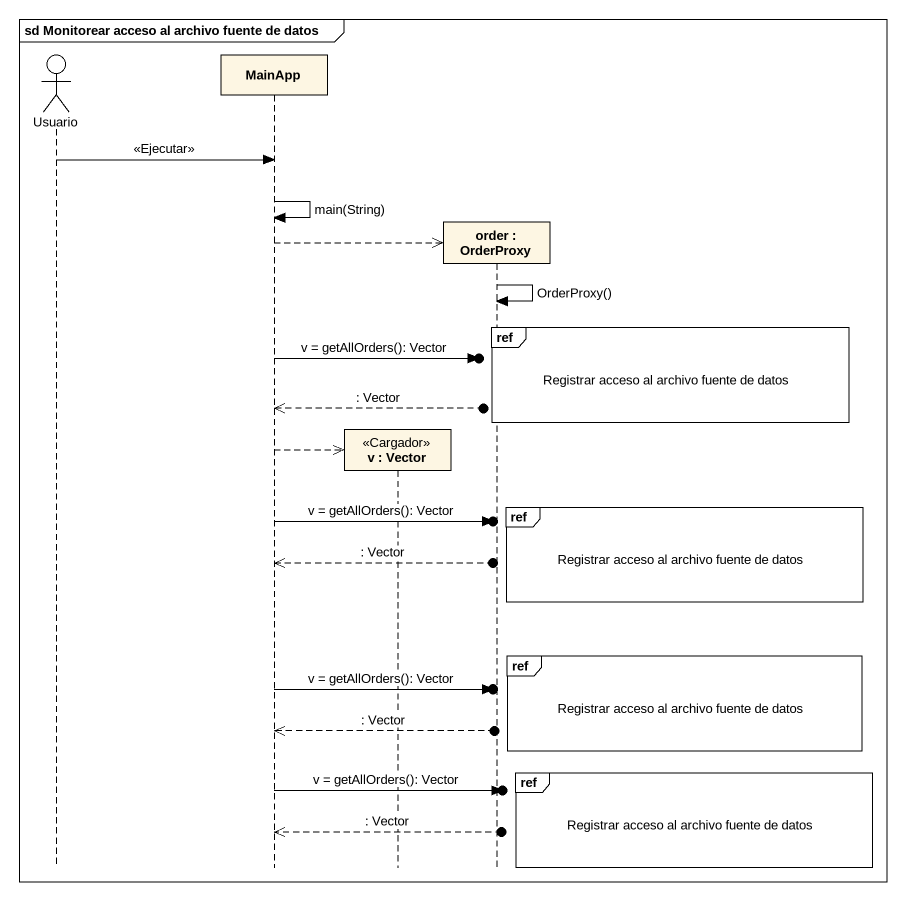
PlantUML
@startuml
mainframe sd Monitorear acceso al archivo fuente de datos
hide footbox
actor Usuario
participant MainApp
participant "v : Vector" as v <<Cargador>>
participant "order : OrderProxy" as order

Usuario -> MainApp : <<Ejecutar>>
MainApp -> MainApp : main(String)
MainApp -->> order **
order -> order : OrderProxy()
ref over order : Registrar acceso al archivo fuente de datos
MainApp ->o] : v = getAllOrders(): Vector
MainApp <<--o] : : Vector
MainApp -->> v **
ref over order : Registrar acceso al archivo fuente de datos
MainApp ->o] : v = getAllOrders(): Vector
MainApp <<--o] : : Vector
ref over order : Registrar acceso al archivo fuente de datos
MainApp ->o] : v = getAllOrders(): Vector
MainApp <<--o] : : Vector
ref over order : Registrar acceso al archivo fuente de datos
MainApp ->o] : v = getAllOrders(): Vector
MainApp <<--o] : : Vector
@enduml
